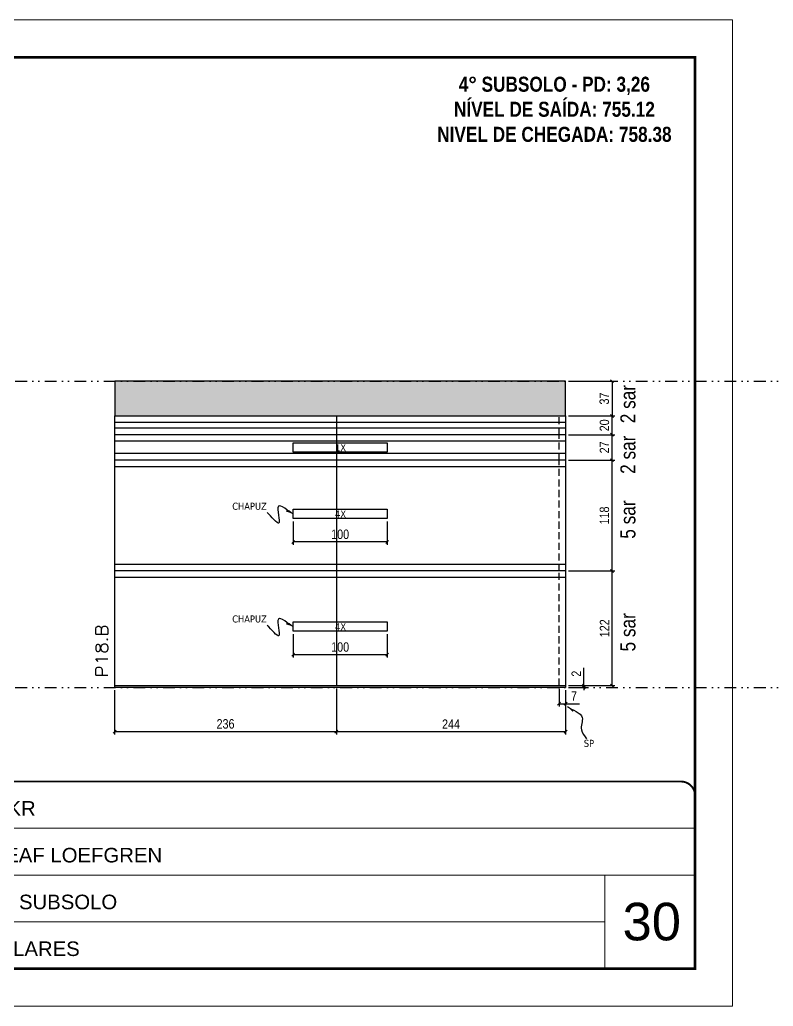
# Model space of a CAD drawing. Header units: millimetres. Extents: x 13777 to 27878, y -21631 to 6985.
# Drawn here: x 16738 to 17540, y -2105 to -1055 of the extents above; entities that cross this region are included whole.
import ezdxf

# ---------------------------------------------------------------- set-up
doc = ezdxf.new("R2010")
doc.units = ezdxf.units.MM
for name, pattern in [('CONTINUO', [0]), ('DASHED', [0.75, 0.5, -0.25]), ('DIVIDE2', [0.625, 0.25, -0.125, 0, -0.125, 0, -0.125]), ('HIDDEN', [0.375, 0.25, -0.125])]:
    doc.linetypes.add(name, pattern=pattern)
for name, color, linetype, lineweight in [('CARIMBO', 255, 'Continuous', 9), ('Folhas', 255, 'Continuous', 9), ('SARRAFO DE PRESSAO', 251, 'DASHED', 9), ('Texto Seção', 7, 'Continuous', 15)]:
    doc.layers.add(name, color=color, linetype=linetype, lineweight=lineweight)
for name, color, linetype in [('COTA', 241, 'Continuous'), ('NOMENCLATURA', 7, 'Continuous'), ('Nível', 160, 'Continuous'), ('Painéis', 200, 'Continuous'), ('SARR_2.2x10', 60, 'Continuous'), ('SARR_2.2x7', 40, 'Continuous'), ('Sarrafo de Pressão', 42, 'HIDDEN'), ('texto', 7, 'Continuous')]:
    doc.layers.add(name, color=color, linetype=linetype)
doc.styles.add('ARIAL', font='arial.ttf')
doc.styles.add('ARIAL_NARROW', font='ARIALN.TTF', dxfattribs={"height": 0.2})
doc.styles.add('COTA TECNICA', font='techl___.ttf', dxfattribs={"height": 10})
doc.styles.add('COTA TECNICA-50', font='techl___.ttf', dxfattribs={"height": 10})
doc.styles.add('REGUA-120', font='ROMANS.shx', dxfattribs={"height": 15})
doc.styles.add('ROMANC', font='techb___.ttf', dxfattribs={"height": 2.5})
doc.styles.get("Standard").update_dxf_attribs({"font": 'arial.ttf'})
doc.styles.add('Tecnologia', font='')
doc.styles.get('Tecnologia').set_extended_font_data('Forgotten Futurist')
doc.dimstyles.new('COTA PAINEL-50', dxfattribs={"dimtxt": 10, "dimasz": 3, "dimexe": 3, "dimexo": 3, "dimgap": 3, "dimtad": 1, "dimdec": 1, "dimzin": 12, "dimdsep": 46, "dimtxsty": 'COTA TECNICA-50', "dimblk1": 'OBLIQUE', "dimblk2": 'OBLIQUE', "dimsah": 1, "dimcen": 0.9, "dimclrd": 4, "dimclre": 4, "dimclrt": 240, "dimadec": 1, "dimazin": 3, "dimtfac": 1, "dimtdec": 1, "dimtmove": 0, "dimatfit": 3, "dimfxl": 1, "dimtolj": 1, "dimtzin": 12, "dimarcsym": 0})
doc.dimstyles.new('PAINEL', dxfattribs={"dimtxt": 10, "dimasz": 3, "dimexe": 3, "dimexo": 3, "dimgap": 3, "dimtad": 1, "dimdec": 1, "dimzin": 12, "dimdsep": 46, "dimtxsty": 'COTA TECNICA', "dimblk1": 'OBLIQUE', "dimblk2": 'OBLIQUE', "dimsah": 1, "dimcen": 0.9, "dimclrd": 4, "dimclre": 4, "dimclrt": 240, "dimadec": 1, "dimazin": 3, "dimtfac": 1, "dimtdec": 1, "dimtmove": 0, "dimatfit": 3, "dimfxl": 1, "dimtolj": 1, "dimtzin": 12, "dimarcsym": 0})
doc.dimstyles.get("Standard").update_dxf_attribs({"dimtxt": 0.18, "dimasz": 0.18, "dimexe": 0.18, "dimexo": 0.0625, "dimgap": 0.09, "dimtad": 0, "dimtih": 1, "dimtoh": 1, "dimdec": 4, "dimzin": 0, "dimdsep": 46, "dimtxsty": 'Standard', "dimcen": 0.09, "dimadec": 0, "dimazin": 0, "dimtfac": 1, "dimtdec": 4, "dimtofl": 0, "dimtmove": 0, "dimatfit": 3, "dimfxl": 1, "dimtolj": 1, "dimtzin": 0, "dimarcsym": 0})

# ---------------------------------------------------------------- blocks, each defined once
blk = doc.blocks.new('9999999999')
at = {"color": 30, "linetype": 'CONTINUO'}
for p, q in [((98564.6, 34230.2), (98564.6, 34429.4)), ((98564.6, 34379.6), (99584, 34379.6)), ((98564.6, 34329.8), (99488, 34329.8)), ((99584, 34329.8), (99488, 34329.8)), ((99488, 34329.8), (99488, 34230.2)), ((98564.6, 34280), (99488, 34280))]:
    blk.add_line(p, q, dxfattribs=at)
at = {"color": 30, "linetype": 'CONTINUO', "const_width": 2}
blk.add_lwpolyline([(99584, 34230.2), (99584, 34414.4, 0.414214), (99569, 34429.4), (98229, 34429.4, 0.414214), (98214, 34414.4), (98214, 34245.2, 0.414214), (98229, 34230.2), (99584, 34230.2)], format="xyb", dxfattribs=at)
at = {"layer": 'Folhas'}
blk.add_lwpolyline([(98139, 34190.2), (99624, 34190.2), (99624, 35240.2), (98139, 35240.2)], close=True, dxfattribs=at)
at = {"layer": 'Folhas', "color": 30, "const_width": 3}
blk.add_lwpolyline([(98214, 34230.2), (99584, 34230.2), (99584, 35200.2), (98214, 35200.2)], close=True, dxfattribs=at)
at = {"color": 7, "linetype": 'Continuous', "ltscale": 5, "style": 'ARIAL'}
for s, height, p in [('SKR', 15.48, (98837.7, 34393.1)), ('LEAF LOEFGREN', 15.483, (98837.7, 34343.3)), ('4° SUBSOLO', 15.48, (98837.7, 34293.5)), ('NOVA SISTEMAS CONSTRUTIVOS', 11.059, (98263.2, 34267.2)), ('PILARES', 15.48, (98837.7, 34243.7))]:
    blk.add_text(s, height=height, dxfattribs=at).set_placement(p)
at = {"layer": 'Folhas', "color": 7, "style": 'Tecnologia', "width": 1.5}
for s, p in [('CLIENTE:', (98573.7, 34397.2)), ('OBRA:', (98573.7, 34347.3)), ('PAVIMENTO:', (98573.7, 34297.5)), ('PROJETO:', (98573.7, 34247.7))]:
    blk.add_text(s, height=14, dxfattribs=at).set_placement(p)
blk = doc.blocks.new('_Oblique')
at = {"color": 0, "linetype": 'ByBlock', "lineweight": -2}
blk.add_line((-0.5, -0.5), (0.5, 0.5), dxfattribs=at)
blk = doc.blocks.new('*D786')
at = {"layer": 'COTA', "color": 4, "lineweight": -2, "transparency": 16777216}
for p, q in [((17312.2, -1767), (17312.2, -1786.3)), ((17319.2, -1769), (17319.2, -1786.3)), ((17312.2, -1783.3), (17319.2, -1783.3)), ((17319.2, -1783.3), (17334, -1783.3))]:
    blk.add_line(p, q, dxfattribs=at)
at = {"layer": 'Defpoints', "color": 0, "transparency": 16777216}
for p in [(17312.2, -1764), (17319.2, -1766), (17319.2, -1783.3)]:
    blk.add_point(p, dxfattribs=at)
at = {"layer": 'COTA', "color": 4, "lineweight": -2, "transparency": 16777216, "xscale": 3, "yscale": 3, "zscale": 3, "rotation": 180}
blk.add_blockref('_Oblique', (17312.2, -1783.3), dxfattribs=at)
at = {"layer": 'COTA', "color": 4, "lineweight": -2, "transparency": 16777216, "xscale": 3, "yscale": 3, "zscale": 3}
blk.add_blockref('_Oblique', (17319.2, -1783.3), dxfattribs=at)
at = {"layer": 'COTA', "color": 240, "transparency": 16777216, "insert": (17328.1, -1775.2), "char_height": 10, "attachment_point": 5, "style": 'COTA TECNICA-50'}
blk.add_mtext('\\A1;7', dxfattribs=at)
blk = doc.blocks.new('*D787')
at = {"layer": 'COTA', "color": 4, "lineweight": -2, "transparency": 16777216}
for p, q in [((17338.5, -1764), (17338.5, -1745.2)), ((17322.2, -1764), (17341.5, -1764)), ((17322.2, -1766), (17341.5, -1766)), ((17338.5, -1766), (17338.5, -1764)), ((17338.5, -1766), (17338.5, -1769))]:
    blk.add_line(p, q, dxfattribs=at)
at = {"layer": 'Defpoints', "color": 0, "transparency": 16777216}
for p in [(17319.2, -1764), (17319.2, -1766), (17338.5, -1766)]:
    blk.add_point(p, dxfattribs=at)
at = {"layer": 'COTA', "color": 4, "lineweight": -2, "transparency": 16777216, "xscale": 3, "yscale": 3, "zscale": 3}
for p, rotation in [((17338.5, -1764), 270), ((17338.5, -1766), 90)]:
    blk.add_blockref('_Oblique', p, dxfattribs=dict(at, rotation=rotation))
at = {"layer": 'COTA', "color": 240, "transparency": 16777216, "insert": (17330.5, -1751.3), "char_height": 10, "attachment_point": 5, "rotation": 90, "style": 'COTA TECNICA-50'}
blk.add_mtext('\\A1;2', dxfattribs=at)
blk = doc.blocks.new('*D788')
at = {"layer": 'COTA', "color": 4, "lineweight": -2, "transparency": 16777216}
for p, q in [((17322.2, -1524), (17371.6, -1524)), ((17368.6, -1642), (17368.6, -1524)), ((17322.2, -1642), (17371.6, -1642))]:
    blk.add_line(p, q, dxfattribs=at)
at = {"layer": 'Defpoints', "color": 0, "transparency": 16777216}
for p in [(17319.2, -1524), (17368.6, -1524), (17319.2, -1642)]:
    blk.add_point(p, dxfattribs=at)
at = {"layer": 'COTA', "color": 4, "lineweight": -2, "transparency": 16777216, "xscale": 3, "yscale": 3, "zscale": 3}
for p, rotation in [((17368.6, -1524), 90), ((17368.6, -1642), 270)]:
    blk.add_blockref('_Oblique', p, dxfattribs=dict(at, rotation=rotation))
at = {"layer": 'COTA', "color": 240, "transparency": 16777216, "insert": (17360.5, -1583), "char_height": 10, "attachment_point": 5, "rotation": 90, "style": 'COTA TECNICA-50'}
blk.add_mtext('\\A1;118', dxfattribs=at)
blk = doc.blocks.new('*D789')
at = {"layer": 'COTA', "color": 4, "lineweight": -2, "transparency": 16777216}
for p, q in [((17322.2, -1642), (17371.6, -1642)), ((17368.6, -1764), (17368.6, -1642)), ((17322.2, -1764), (17371.6, -1764))]:
    blk.add_line(p, q, dxfattribs=at)
at = {"layer": 'Defpoints', "color": 0, "transparency": 16777216}
for p in [(17319.2, -1642), (17368.6, -1642), (17319.2, -1764)]:
    blk.add_point(p, dxfattribs=at)
at = {"layer": 'COTA', "color": 4, "lineweight": -2, "transparency": 16777216, "xscale": 3, "yscale": 3, "zscale": 3}
for p, rotation in [((17368.6, -1642), 90), ((17368.6, -1764), 270)]:
    blk.add_blockref('_Oblique', p, dxfattribs=dict(at, rotation=rotation))
at = {"layer": 'COTA', "color": 240, "transparency": 16777216, "insert": (17360.6, -1703), "char_height": 10, "attachment_point": 5, "rotation": 90, "style": 'COTA TECNICA'}
blk.add_mtext('\\A1;122', dxfattribs=at)
blk = doc.blocks.new('*D790')
at = {"layer": 'COTA', "color": 4, "lineweight": -2, "transparency": 16777216}
for p, q in [((17322.2, -1440), (17371.6, -1440)), ((17368.6, -1440), (17368.6, -1477)), ((17322.2, -1477), (17371.6, -1477))]:
    blk.add_line(p, q, dxfattribs=at)
at = {"layer": 'Defpoints', "color": 0, "transparency": 16777216}
for p in [(17319.2, -1440), (17319.2, -1477), (17368.6, -1477)]:
    blk.add_point(p, dxfattribs=at)
at = {"layer": 'COTA', "color": 4, "lineweight": -2, "transparency": 16777216, "xscale": 3, "yscale": 3, "zscale": 3}
for p, rotation in [((17368.6, -1440), 90), ((17368.6, -1477), 270)]:
    blk.add_blockref('_Oblique', p, dxfattribs=dict(at, rotation=rotation))
at = {"layer": 'COTA', "color": 240, "transparency": 16777216, "insert": (17360.4, -1458.5), "char_height": 10, "attachment_point": 5, "rotation": 90, "style": 'COTA TECNICA'}
blk.add_mtext('\\A1;37', dxfattribs=at)
blk = doc.blocks.new('*D791')
at = {"layer": 'COTA', "color": 4, "lineweight": -2, "transparency": 16777216}
for p, q in [((17322.2, -1497), (17371.6, -1497)), ((17368.6, -1524), (17368.6, -1497)), ((17322.2, -1524), (17371.6, -1524))]:
    blk.add_line(p, q, dxfattribs=at)
at = {"layer": 'Defpoints', "color": 0, "transparency": 16777216}
for p in [(17319.2, -1497), (17368.6, -1497), (17319.2, -1524)]:
    blk.add_point(p, dxfattribs=at)
at = {"layer": 'COTA', "color": 4, "lineweight": -2, "transparency": 16777216, "xscale": 3, "yscale": 3, "zscale": 3}
for p, rotation in [((17368.6, -1497), 90), ((17368.6, -1524), 270)]:
    blk.add_blockref('_Oblique', p, dxfattribs=dict(at, rotation=rotation))
at = {"layer": 'COTA', "color": 240, "transparency": 16777216, "insert": (17360.5, -1510.5), "char_height": 10, "attachment_point": 5, "rotation": 90, "style": 'COTA TECNICA'}
blk.add_mtext('\\A1;27', dxfattribs=at)
blk = doc.blocks.new('*D792')
at = {"layer": 'COTA', "color": 4, "lineweight": -2, "transparency": 16777216}
for p, q in [((17322.2, -1477), (17371.6, -1477)), ((17368.6, -1497), (17368.6, -1477)), ((17322.2, -1497), (17371.6, -1497))]:
    blk.add_line(p, q, dxfattribs=at)
at = {"layer": 'Defpoints', "color": 0, "transparency": 16777216}
for p in [(17319.2, -1477), (17368.6, -1477), (17319.2, -1497)]:
    blk.add_point(p, dxfattribs=at)
at = {"layer": 'COTA', "color": 4, "lineweight": -2, "transparency": 16777216, "xscale": 3, "yscale": 3, "zscale": 3}
for p, rotation in [((17368.6, -1477), 90), ((17368.6, -1497), 270)]:
    blk.add_blockref('_Oblique', p, dxfattribs=dict(at, rotation=rotation))
at = {"layer": 'COTA', "color": 240, "transparency": 16777216, "insert": (17360.5, -1487), "char_height": 10, "attachment_point": 5, "rotation": 90, "style": 'COTA TECNICA'}
blk.add_mtext('\\A1;20', dxfattribs=at)
blk = doc.blocks.new('*D793')
at = {"layer": 'COTA', "color": 4, "linetype": 'ByBlock', "lineweight": -2, "transparency": 16777216}
for p, q in [((17029.2, -1709.2), (17029.2, -1734.1)), ((17129.2, -1709.2), (17129.2, -1734.1)), ((17129.2, -1731.1), (17029.2, -1731.1))]:
    blk.add_line(p, q, dxfattribs=at)
at = {"layer": 'Defpoints', "color": 0, "linetype": 'ByBlock', "transparency": 16777216}
for p in [(17029.2, -1706.2), (17129.2, -1706.2), (17029.2, -1731.1)]:
    blk.add_point(p, dxfattribs=at)
at = {"layer": 'COTA', "color": 4, "linetype": 'ByBlock', "lineweight": -2, "transparency": 16777216, "xscale": 3, "yscale": 3, "zscale": 3, "rotation": 180}
blk.add_blockref('_Oblique', (17029.2, -1731.1), dxfattribs=at)
at = {"layer": 'COTA', "color": 4, "linetype": 'ByBlock', "lineweight": -2, "transparency": 16777216, "xscale": 3, "yscale": 3, "zscale": 3}
blk.add_blockref('_Oblique', (17129.2, -1731.1), dxfattribs=at)
at = {"layer": 'COTA', "color": 240, "linetype": 'ByBlock', "transparency": 16777216, "insert": (17079.2, -1723), "char_height": 10, "attachment_point": 5, "style": 'COTA TECNICA'}
blk.add_mtext('\\A1;100', dxfattribs=at)
blk = doc.blocks.new('*D794')
at = {"layer": 'COTA', "color": 4, "linetype": 'ByBlock', "lineweight": -2, "transparency": 16777216}
for p, q in [((17029.2, -1589.2), (17029.2, -1614.1)), ((17129.2, -1589.2), (17129.2, -1614.1)), ((17129.2, -1611.1), (17029.2, -1611.1))]:
    blk.add_line(p, q, dxfattribs=at)
at = {"layer": 'Defpoints', "color": 0, "linetype": 'ByBlock', "transparency": 16777216}
for p in [(17029.2, -1586.2), (17129.2, -1586.2), (17029.2, -1611.1)]:
    blk.add_point(p, dxfattribs=at)
at = {"layer": 'COTA', "color": 4, "linetype": 'ByBlock', "lineweight": -2, "transparency": 16777216, "xscale": 3, "yscale": 3, "zscale": 3, "rotation": 180}
blk.add_blockref('_Oblique', (17029.2, -1611.1), dxfattribs=at)
at = {"layer": 'COTA', "color": 4, "linetype": 'ByBlock', "lineweight": -2, "transparency": 16777216, "xscale": 3, "yscale": 3, "zscale": 3}
blk.add_blockref('_Oblique', (17129.2, -1611.1), dxfattribs=at)
at = {"layer": 'COTA', "color": 240, "linetype": 'ByBlock', "transparency": 16777216, "insert": (17079.2, -1603), "char_height": 10, "attachment_point": 5, "style": 'COTA TECNICA'}
blk.add_mtext('\\A1;100', dxfattribs=at)
blk = doc.blocks.new('*D795')
at = {"layer": 'COTA', "color": 4, "lineweight": -2, "transparency": 16777216}
for p, q in [((16839.2, -1769), (16839.2, -1816)), ((17075.2, -1767), (17075.2, -1816)), ((16839.2, -1813), (17075.2, -1813))]:
    blk.add_line(p, q, dxfattribs=at)
at = {"layer": 'Defpoints', "color": 0, "transparency": 16777216}
for p in [(16839.2, -1766), (17075.2, -1764), (17075.2, -1813)]:
    blk.add_point(p, dxfattribs=at)
at = {"layer": 'COTA', "color": 4, "lineweight": -2, "transparency": 16777216, "xscale": 3, "yscale": 3, "zscale": 3, "rotation": 180}
blk.add_blockref('_Oblique', (16839.2, -1813), dxfattribs=at)
at = {"layer": 'COTA', "color": 4, "lineweight": -2, "transparency": 16777216, "xscale": 3, "yscale": 3, "zscale": 3}
blk.add_blockref('_Oblique', (17075.2, -1813), dxfattribs=at)
at = {"layer": 'COTA', "color": 240, "transparency": 16777216, "insert": (16957.2, -1804.8), "char_height": 10, "attachment_point": 5, "style": 'COTA TECNICA'}
blk.add_mtext('\\A1;236', dxfattribs=at)
blk = doc.blocks.new('*D796')
at = {"layer": 'COTA', "color": 4, "lineweight": -2, "transparency": 16777216}
for p, q in [((17075.2, -1767), (17075.2, -1816)), ((17319.2, -1769), (17319.2, -1816)), ((17075.2, -1813), (17319.2, -1813))]:
    blk.add_line(p, q, dxfattribs=at)
at = {"layer": 'Defpoints', "color": 0, "transparency": 16777216}
for p in [(17075.2, -1764), (17319.2, -1766), (17319.2, -1813)]:
    blk.add_point(p, dxfattribs=at)
at = {"layer": 'COTA', "color": 4, "lineweight": -2, "transparency": 16777216, "xscale": 3, "yscale": 3, "zscale": 3, "rotation": 180}
blk.add_blockref('_Oblique', (17075.2, -1813), dxfattribs=at)
at = {"layer": 'COTA', "color": 4, "lineweight": -2, "transparency": 16777216, "xscale": 3, "yscale": 3, "zscale": 3}
blk.add_blockref('_Oblique', (17319.2, -1813), dxfattribs=at)
at = {"layer": 'COTA', "color": 240, "transparency": 16777216, "insert": (17197.2, -1805), "char_height": 10, "attachment_point": 5, "style": 'COTA TECNICA'}
blk.add_mtext('\\A1;244', dxfattribs=at)

msp = doc.modelspace()

# ---------------------------------------------------------------- hatches: boundary and pattern name
at = {"layer": 'COTA'}
h = msp.add_hatch(dxfattribs=at)
h.set_pattern_fill('AR-CONC', color=256, scale=0.03)
h.set_pattern_definition([(50, (-1101.126, -10), (5.4655401, -0.4781726), [0.5715, -6.2865]), (355, (-1101.126, -10), (-1.0573026, 5.7317054), [0.4572, -5.0292175]), (100.451445, (-1100.6707, -10.04), (4.4082374, 5.2535326), [0.4857003, -5.3427073]), (46.1842, (-1101.126, -8.476), (8.1323712, -1.2612698), [0.85725, -9.42975]), (96.63556, (-1100.4484, -8.581), (7.122124, 7.4227837), [0.7285507, -8.0140682]), (351.18415, (-1101.126, -8.476), (7.122124, 7.4227837), [0.685799, -7.543792]), (21, (-1100.364, -8.857), (4.5484317, -3.067956), [0.5715, -6.2865]), (326, (-1100.364, -8.857), (1.8540609, 5.525639), [0.4572, -5.0292]), (71.451445, (-1099.985, -9.1127), (6.4024926, 2.457683), [0.4857003, -5.3426981]), (37.5, (-1101.1261, -10), (0.0926581, 2.53665117), [0, -4.96824, 0, -5.1054, 0, -5.04825]), (7.5, (-1101.126, -10), (2.00458988, 3.00541724), [0, -2.91084, 0, -4.85394, 0, -1.92405]), (327.5, (-1102.8254, -10), (4.06771786, -0.17186232), [0, -1.905, 0, -5.9436, 0, -7.8867]), (317.5, (-1103.5874, -10), (4.44387544, 0.7627947), [0, -2.4765, 0, -3.94716, 0, -5.6007])])
h.paths.add_polyline_path([(16839.24, -1440.02), (16839.24, -1477.02), (17319.24, -1477.02), (17319.24, -1440.02)])

# ---------------------------------------------------------------- linework, layer by layer
msp.add_lwpolyline([(16839.24, -1477.02), (17319.24, -1477.02), (17319.24, -1440.02), (16839.24, -1440.02)], close=True, dxfattribs=at)
at = {"layer": 'Nível', "color": 4, "linetype": 'DIVIDE2', "ltscale": 50}
for p, q in [((13777.11, -1440.02), (21531.15, -1440.02)), ((13777.11, -1766.02), (21531.15, -1766.02))]:
    msp.add_line(p, q, dxfattribs=at)
at = {"layer": 'Painéis'}
for p, q in [((16839.24, -1764.02), (16839.24, -1477.02)), ((16839.24, -1477.02), (17319.24, -1477.02)), ((17075.24, -1477.02), (17075.24, -1764.02)), ((17319.24, -1477.02), (17319.24, -1764.02)), ((17319.24, -1497.02), (16839.24, -1497.02)), ((17319.24, -1524.02), (16839.24, -1524.02)), ((17319.24, -1642.02), (16839.24, -1642.02))]:
    msp.add_line(p, q, dxfattribs=at)
msp.add_lwpolyline([(16839.24, -1764.02), (17319.24, -1764.02), (17319.24, -1766.02), (16839.24, -1766.02)], close=True, dxfattribs=at)
at = {"layer": 'SARR_2.2x10'}
for points in [[(17029.24, -1505.52), (17129.24, -1505.52), (17129.24, -1515.52), (17029.24, -1515.52)], [(17029.24, -1576.17), (17129.24, -1576.17), (17129.24, -1586.17), (17029.24, -1586.17)], [(17029.24, -1696.17), (17129.24, -1696.17), (17129.24, -1706.17), (17029.24, -1706.17)]]:
    msp.add_lwpolyline(points, close=True, dxfattribs=at)
at = {"layer": 'SARR_2.2x7'}
for p, q in [((17075.24, -1484.02), (16839.24, -1484.02)), ((17075.24, -1490.02), (16839.24, -1490.02)), ((17319.24, -1484.02), (17075.24, -1484.02)), ((17319.24, -1490.02), (17075.24, -1490.02)), ((17075.24, -1504.02), (16839.24, -1504.02)), ((17319.24, -1504.02), (17075.24, -1504.02)), ((17075.24, -1517.02), (16839.24, -1517.02)), ((17319.24, -1517.02), (17075.24, -1517.02)), ((17075.24, -1531.02), (16839.24, -1531.02)), ((17319.24, -1531.02), (17075.24, -1531.02)), ((17075.24, -1635.02), (16839.24, -1635.02)), ((17319.24, -1635.02), (17075.24, -1635.02)), ((17075.24, -1649.02), (16839.24, -1649.02)), ((17319.24, -1649.02), (17075.24, -1649.02))]:
    msp.add_line(p, q, dxfattribs=at)
at = {"layer": 'Sarrafo de Pressão', "ltscale": 30}
for p, q in [((17312.24, -1497.02), (17312.24, -1477.02)), ((17312.24, -1524.02), (17312.24, -1497.02)), ((17312.24, -1642.02), (17312.24, -1524.02)), ((17312.24, -1764.02), (17312.24, -1642.02))]:
    msp.add_line(p, q, dxfattribs=at)

# ---------------------------------------------------------------- block references
at = {"layer": 'SARRAFO DE PRESSAO', "color": 6, "linetype": 'ByBlock'}
msp.add_blockref('9999999999', (-82127.01, -36295.5), dxfattribs=at)

# ---------------------------------------------------------------- texts
at = {"layer": 'CARIMBO', "style": 'ARIAL'}
msp.add_text('30', height=40, dxfattribs=at).set_placement((17379.83, -2035.15))
at = {"layer": 'NOMENCLATURA', "style": 'ARIAL_NARROW'}
for s, p in [('2 sar', (17393.49, -1484.79)), ('2 sar', (17393.49, -1538.67)), ('5 sar', (17393.49, -1607.69)), ('5 sar', (17393.49, -1727.69))]:
    msp.add_text(s, height=16, rotation=90, dxfattribs=at).set_placement(p)
at = {"layer": 'NOMENCLATURA', "color": 2, "insert": (17307.25, -1089.24), "char_height": 16, "attachment_point": 2, "style": 'ROMANC'}
msp.add_mtext_dynamic_manual_height_columns('\\P4° SUBSOLO - PD: 3,26\\PNÍVEL DE SAÍDA: 755.12\\PNIVEL DE CHEGADA: 758.38', width=300.2766, gutter_width=1, heights=[0], dxfattribs=at)
at = {"layer": 'texto', "color": 0, "char_height": 7.5, "attachment_point": 5}
for s, insert in [('{\\fTahoma|b0|i0|c0|p34;\\C4;1X}', (17079.64, -1510.81)), ('{\\fTahoma|b0|i0|c0|p34;\\C4;CHAPUZ}', (16982.69, -1573.16)), ('{\\fTahoma|b0|i0|c0|p34;\\C4;4X}', (17079.64, -1581.46)), ('{\\fTahoma|b0|i0|c0|p34;\\C4;CHAPUZ}', (16982.69, -1693.16)), ('{\\fTahoma|b0|i0|c0|p34;\\C4;4X}', (17079.64, -1701.46)), ('{\\fTahoma|b0|i0|c0|p34;\\C4;SP}', (17344.02, -1825.51))]:
    msp.add_mtext(s, dxfattribs=dict(at, insert=insert))
at = {"layer": 'Texto Seção', "style": 'REGUA-120', "width": 1.1}
msp.add_text('P18.B', height=13, rotation=90, dxfattribs=at).set_placement((16831.99, -1755.25))

# ---------------------------------------------------------------- dimensions: what is measured, and where the dimension line sits
at = {"layer": 'COTA'}
for base, p1, p2, dimstyle, picture, middle in [((17368.61, -1477.02), (17319.24, -1440.02), (17319.24, -1477.02), 'PAINEL', '*D790', (17360.39, -1458.52)), ((17368.61, -1497.02), (17319.24, -1524.02), (17319.24, -1497.02), 'PAINEL', '*D791', (17360.54, -1510.52)), ((17368.61, -1524.02), (17319.24, -1642.02), (17319.24, -1524.02), 'COTA PAINEL-50', '*D788', (17360.52, -1583.02)), ((17368.61, -1642.02), (17319.24, -1764.02), (17319.24, -1642.02), 'PAINEL', '*D789', (17360.55, -1703.02))]:
    dim = msp.add_linear_dim(base=base, p1=p1, p2=p2, angle=90, dimstyle=dimstyle, dxfattribs=at)
    dim.commit()
    dim.dimension.update_dxf_attribs({"geometry": picture, "text_midpoint": middle})
dim = msp.add_linear_dim(base=(17368.61, -1477.02), p1=(17319.24, -1497.02), p2=(17319.24, -1477.02), angle=90, dimstyle='PAINEL', override={"dimtmove": 1}, dxfattribs=at)
dim.commit()
dim.dimension.update_dxf_attribs({"geometry": '*D792', "text_midpoint": (17368.61, -1487.02), "dimtype": 160})
at = {"layer": 'COTA', "linetype": 'ByBlock'}
for base, p1, p2, picture, middle in [((17029.24, -1611.1), (17129.24, -1586.17), (17029.24, -1586.17), '*D794', (17079.24, -1603)), ((17029.24, -1731.1), (17129.24, -1706.17), (17029.24, -1706.17), '*D793', (17079.24, -1723))]:
    dim = msp.add_linear_dim(base=base, p1=p1, p2=p2, dimstyle='PAINEL', dxfattribs=at)
    dim.commit()
    dim.dimension.update_dxf_attribs({"geometry": picture, "text_midpoint": middle})
at = {"layer": 'COTA'}
dim = msp.add_linear_dim(base=(17338.5, -1766.02), p1=(17319.24, -1764.02), p2=(17319.24, -1766.02), angle=90, dimstyle='COTA PAINEL-50', dxfattribs=at)
dim.commit()
dim.dimension.update_dxf_attribs({"geometry": '*D787', "text_midpoint": (17338.5, -1751.27), "dimtype": 160})
for base, p1, p2, dimstyle, picture, middle in [((17075.24, -1813.05), (16839.24, -1766.02), (17075.24, -1764.02), 'PAINEL', '*D795', (16957.24, -1804.83)), ((17319.24, -1783.26), (17312.24, -1764.02), (17319.24, -1766.02), 'COTA PAINEL-50', '*D786', (17328.11, -1775.18))]:
    dim = msp.add_linear_dim(base=base, p1=p1, p2=p2, dimstyle=dimstyle, dxfattribs=at)
    dim.commit()
    dim.dimension.update_dxf_attribs({"geometry": picture, "text_midpoint": middle})
dim = msp.add_linear_dim(base=(17319.24, -1813.05), p1=(17075.24, -1764.02), p2=(17319.24, -1766.02), dimstyle='PAINEL', override={"dimtmove": 1}, dxfattribs=at)
dim.commit()
dim.dimension.update_dxf_attribs({"geometry": '*D796', "text_midpoint": (17197.24, -1804.97)})

# ---------------------------------------------------------------- leaders
at = {"layer": 'COTA', "path_type": 1}
for points in [[(17029.24, -1581.17), (17013.46, -1573.16), (17014.04, -1591.03), (17001.61, -1579.89)], [(17029.24, -1701.17), (17013.46, -1693.16), (17014.04, -1711.03), (17001.61, -1699.89)], [(17321.07, -1786.2), (17336.86, -1798.03), (17335.93, -1811.04), (17341.48, -1820.82)]]:
    msp.add_leader(points, dimstyle='Standard', override={"dimasz": 8}, dxfattribs=at)

doc.saveas('drawing.dxf')
